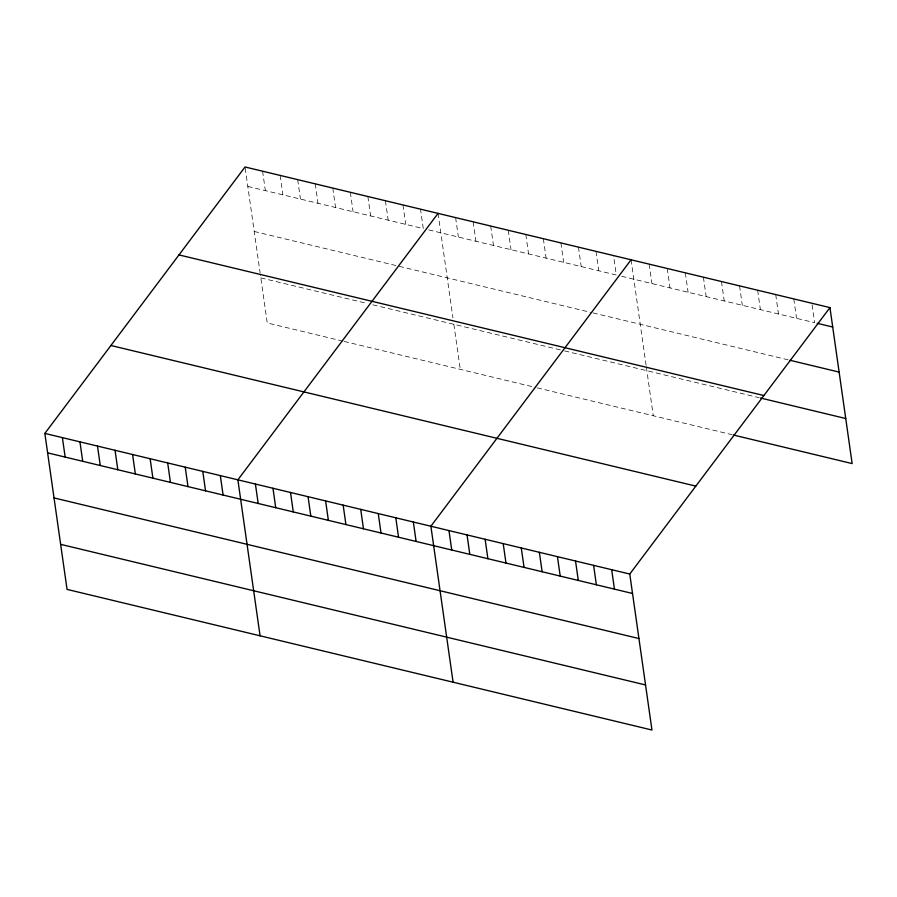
<?xml version="1.0" encoding="UTF-8"?>
<svg xmlns="http://www.w3.org/2000/svg" width="897" height="897" viewBox="0 0 897 897"><rect width="100%" height="100%" fill="white"/><g stroke="black" fill="none" stroke-linecap="round" stroke-linejoin="round"><path stroke-width="0.67" stroke-dasharray="4.49 3.36" d="M247.807 186.408L423.283 228.6L420.514 209.169M428.676 229.89L616.295 274.998L613.537 255.567M621.699 276.298L814.633 322.685L811.875 303.253M254.221 231.471L591.672 312.593M593.018 312.918L788.766 359.989M260.825 277.891L366.111 303.208M372.86 304.823L563.181 350.581M564.527 350.906L759.221 397.719M342.833 341.118L267.239 322.954L260.276 274.022M344.179 341.443L535.845 387.526M537.202 387.852L732.053 434.697M793.789 298.914L796.558 318.345M775.714 294.564L778.484 313.995M757.64 290.213L760.398 309.644M739.554 285.874L742.324 305.305M721.48 281.523L724.238 300.955M703.394 277.173L706.163 296.604M685.319 272.834L688.089 292.265M667.245 268.483L670.003 287.915M649.159 264.133L651.928 283.564M631.084 259.794L646.132 365.55M646.322 366.839L653.285 415.76M595.989 251.351L598.759 270.782M578.442 247.135L581.211 266.566M560.894 242.919L563.664 262.35M543.347 238.692L546.116 258.123M525.799 234.476L528.568 253.907M508.251 230.26L511.021 249.691M490.704 226.044L493.473 245.475M473.156 221.817L475.926 241.248M455.609 217.601L458.378 237.032M438.061 213.385L452.929 317.852M453.848 324.299L460.262 369.351M402.966 204.942L405.736 224.373M385.418 200.726L388.188 220.157M367.871 196.51L370.64 215.942M350.323 192.283L353.093 211.726M332.776 188.067L335.545 207.499M315.228 183.851L317.998 203.283M297.681 179.635L300.45 199.067M280.133 175.408L282.903 194.851M262.586 171.192L265.355 190.624M245.229 168.266L260.096 272.733"/><path stroke-width="1.35" d="M829.949 307.604L629.761 574.046L651.962 730.023L67.051 589.396L44.85 433.419L245.038 166.977L829.949 307.604L852.15 463.581L733.342 435.011M438.061 213.385L237.873 479.828L260.074 635.805M631.084 259.794L430.885 526.236L453.086 682.213M817.223 323.312L832.719 327.035M790.055 360.291L839.132 372.098M178.974 254.905L763.885 395.532M760.51 398.021L845.736 418.518M110.914 345.502L695.825 486.118M44.85 433.419L629.761 574.046M47.619 452.862L632.531 593.478M54.033 497.913L638.933 638.541M60.637 544.344L645.548 684.96M611.676 569.707L614.445 589.138M593.601 565.357L596.37 584.788M575.526 561.006L578.285 580.437M557.441 556.667L560.21 576.098M539.366 552.317L542.136 571.748M521.28 547.966L524.05 567.397M503.206 543.627L505.975 563.058M485.131 539.276L487.89 558.708M467.045 534.926L469.815 554.357M448.971 530.587L451.74 550.018M413.349 522.02L416.107 541.452M395.801 517.804L398.56 537.236M378.254 513.577L381.012 533.009M360.706 509.361L363.464 528.793M343.159 505.146L345.917 524.577M325.611 500.93L328.369 520.361M308.063 496.703L310.822 516.134M290.516 492.487L293.274 511.918M272.968 488.271L275.727 507.702M255.421 484.055L258.179 503.486M220.326 475.612L223.084 495.043M202.778 471.396L205.536 490.827M185.231 467.18L187.989 486.611M167.683 462.953L170.441 482.384M150.135 458.737L152.905 478.168M132.588 454.521L135.357 473.952M115.04 450.294L117.81 469.736M97.493 446.078L100.262 465.509M79.945 441.862L82.715 461.293M62.398 437.646L65.167 457.078"/></g></svg>
